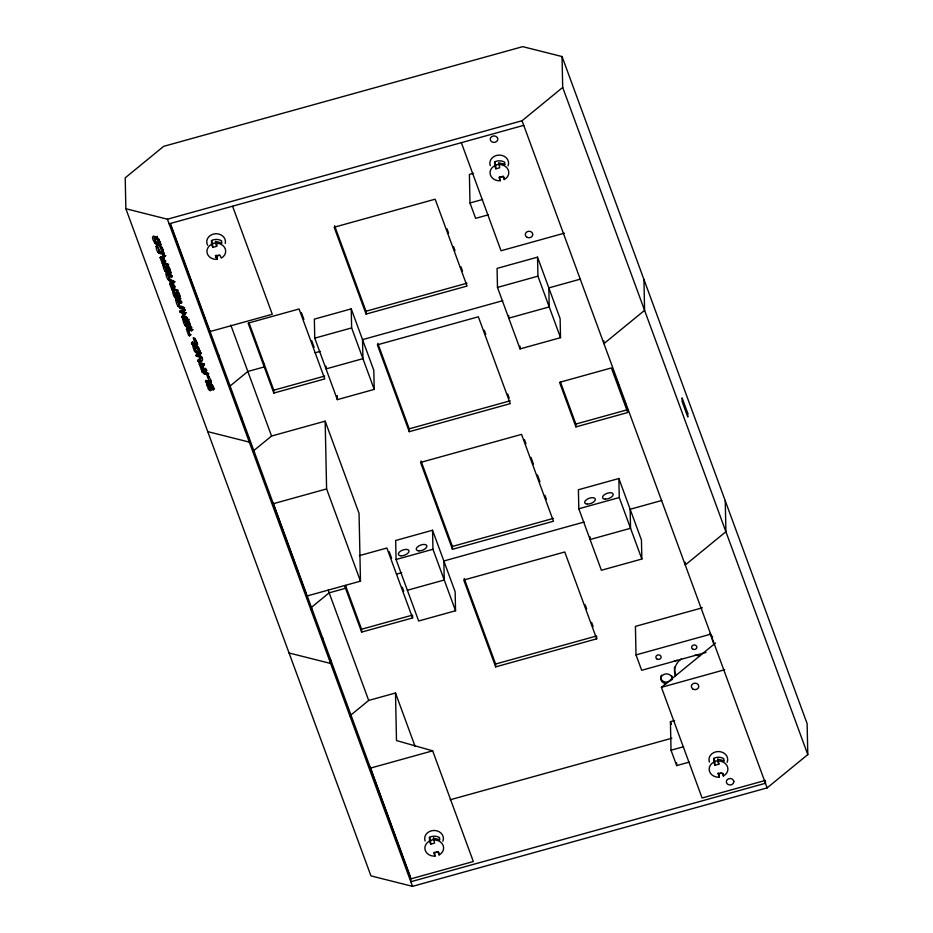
<?xml version="1.0" encoding="UTF-8"?>
<svg xmlns="http://www.w3.org/2000/svg" width="933" height="933" viewBox="0 0 933 933"><rect width="100%" height="100%" fill="white"/><g stroke="black" fill="none" stroke-linecap="round" stroke-linejoin="round"><path stroke-width="1.4" d="M184.769 317.768C185.725 320.579 188.909 317.978 186.017 316.742L184.769 317.768C184.279 320.544 179.661 316.217 183.358 315.576M186.448 312.648L184.407 313.476L184.034 314.818L181.725 312.8C177.841 311.902 181.434 309.231 182.833 312.52L184.081 311.494M195.487 343.507L193.679 339.332C191.288 333.489 200 344.639 196.886 345.502C192.933 346.575 187.871 340.242 195.487 343.507L196.735 342.493M163.123 255.269C166.972 255.619 161.246 257.881 164.418 253.998M197.936 360.546L202.263 357.537L199.312 355.123L197.784 356.604C192.921 353.222 201.82 354.867 202.473 358.89C203.616 363.38 193.201 362.027 200.432 358.494M208.421 383.825C213.704 380.664 215.383 397.47 210.94 385.597L210.31 385.434C213.482 401.75 200.957 373.888 209.785 387.72L208.421 383.825L209.668 382.798M168.64 271.911L169.001 271.433C162.447 257.007 176.873 276.833 167.45 273.241C161.969 270.792 161.957 257.636 166.249 270.745L168.64 271.911L169.888 270.897M168.033 275.632L171.031 276.949L172.278 275.923L169.281 274.605L168.033 275.632L170.249 280.168C173.97 279.48 176.757 285.02 170.634 281.906C168.15 280.332 164.01 274.838 167.45 272.751M175.696 300.041C176.897 297.592 184.746 304.041 180.582 302.968L177.597 301.651L179.801 306.187C183.871 305.639 186.157 311.144 179.906 307.797C174.483 304.869 174.972 291.621 179.393 305.173L178.145 306.199M188.874 325.547C182.332 311.121 196.758 330.947 187.323 327.366C181.853 324.906 181.842 311.75 186.122 324.859L188.524 326.025L190.122 324.521L188.524 326.025M162.26 258.464L163.298 262.698L167.124 263.724L167.893 265.252L162.307 263.584L160.173 257.765L160.908 256.633L163.322 257.718L164.546 261.975L162.26 258.464L163.637 257.648L164.64 260.237L163.392 261.263M167.462 265.38L168.71 264.354L164.126 263.129L161.491 256.47L160.243 257.496M171.812 284.483L172.85 288.717L176.687 289.743L177.445 291.259L171.859 289.592L169.736 283.784L170.459 282.652L172.885 283.725L174.098 287.994L171.812 284.483L173.06 283.457L175.077 286.967L173.83 287.994M186.425 329.221C187.965 324.707 196.548 333.198 188.513 329.909L189.679 335.763L188.559 335.04L186.507 329.594L187.743 327.926L186.495 328.952M186.017 316.742C184.979 320.066 182.658 313.546 181.923 317.01M182.833 312.52C183.055 309.476 187.801 314.514 184.407 313.476M156.079 246.627L157.211 245.437L159.73 251.735L163.788 252.948L162.295 253.963C157.525 254.522 154.015 247.117 158.074 244.504M199.312 355.123L199.032 355.578C196.898 355.928 197.784 352.872 196.14 355.205M204.444 369.375L206.298 369.281L205.796 371.147L201.563 370.039L199.172 363.917L200.082 362.704L204.14 363.917L204.432 365.328L201.26 364.593L201.131 365.701C203.347 364.978 205.248 369.41 201.773 367.485L202.263 368.827L204.444 369.375L205.692 368.348M176.769 292.437C179.754 291.248 182.646 302.957 176.734 299.155C171.462 296.204 171.637 283.947 175.801 296.752L178.191 297.93L179.801 296.426C178.553 287.97 174.798 292.367 178.553 297.44L178.191 297.93M157.98 247.513L159.181 251.548L161.351 252.097L162.972 250.592L161.339 246.149M191.452 330.644L192.711 329.629L189.772 328.882L188.163 330.41M163.508 257.438L161.91 258.931M161.351 252.097L162.972 250.592M210.671 387.16L209.738 383.136L208.479 384.163M162.295 253.963C165.036 252.493 162.47 246.674 159.683 246.055L161.724 251.618M204.455 364.057L202.508 363.567L200.887 365.048M201.365 358.027C197.364 358.109 200.07 363.054 202.461 359.986M154.388 238.475L155.636 237.448L157.805 237.997L156.557 239.023L154.388 238.475L155.776 242.253L158.762 243.571L160.021 242.545L158.633 238.766L157.385 239.793L158.762 243.571M156.173 237.297C159.275 238.568 164.033 248.796 156.977 244.749C153.887 243.478 149.128 233.25 156.173 237.297L157.42 236.271M154.633 242.673L155.881 241.647L153.817 236.177M154.936 243.035L155.881 241.647M156.406 244.411L157.654 243.385L161.421 244.528M156.697 244.633L157.957 243.606M156.977 244.749L158.225 243.723M156.161 246.37L157.409 245.344M158.213 252.435L159.461 251.409M158.47 252.761L159.73 251.735M158.785 253.006L160.033 251.98M159.1 253.158L160.348 252.132M162.704 253.858L163.951 252.843M160.173 257.765L161.421 256.75M163.182 255.607L164.371 254.243M163.38 255.969L164.441 254.581M163.637 256.295L165.514 255.665L164.266 256.692M163.951 256.54L165.199 255.525M164.535 256.692L165.782 255.665M162.377 258.674L163.637 257.648M163.193 260.89L164.441 259.864M163.648 261.578L164.896 260.552M163.963 261.835L165.526 260.948L164.278 261.975M162.307 263.584L163.555 262.558M164.546 261.975L165.794 260.96M162.575 263.899L163.823 262.873M162.878 264.156L164.126 263.129M163.193 264.296L164.441 263.269M162.96 265.369L164.208 264.342L166.657 270.523L168.418 272.109L171.252 272.704L169.829 273.801M165.573 267.339L166.82 266.325C170.296 270.325 165.013 271.783 165.724 266.628C167.17 266.628 169.095 270.978 167.147 270.5M167.217 266.43L168.465 265.404M166.377 269.555L167.637 268.541M165.106 271.176L166.354 270.162M166.575 269.929L167.823 268.902M166.832 270.255L168.08 269.229M165.409 271.55L166.657 270.523M167.462 270.652L168.71 269.625M166.902 272.949L168.15 271.923M169.001 271.433L170.249 270.407L168.955 266.908M166.144 274.034L168.418 272.109M167.45 273.241L168.698 272.226M169.573 273.777L170.832 272.763M170.203 276.18L171.45 275.153M168.278 279.83L169.526 278.804L167.392 273.007M168.581 280.192L169.829 279.165L171.602 280.763L175.077 281.684L173.83 282.711M170.051 281.568L171.31 280.541M170.354 281.789L171.602 280.763M170.634 281.906L171.882 280.88M169.736 283.784C171.357 279.912 174.693 288.845 171.859 289.592M171.462 284.95L173.188 283.655M172.757 286.897L174.004 285.883M172.943 287.271L174.191 286.244M173.2 287.597L174.459 286.571M173.515 287.842L174.763 286.816M172.127 289.918L173.375 288.892L178.261 290.373M172.43 290.163L173.69 289.137M172.745 290.315L174.004 289.288M175.124 293.359L176.372 292.332C179.906 296.939 173.631 296.344 175.544 292.647C176.92 293.032 178.646 297.72 176.395 296.262M175.94 295.574L177.188 294.548M174.658 297.195L175.905 296.169L174.308 291.959M176.127 295.936L177.375 294.921M174.961 297.569L176.209 296.542L177.981 298.128L180.629 298.793M176.699 296.519L177.946 295.493M176.454 298.968L177.702 297.942M176.734 299.155L177.981 298.128M177.002 299.26L178.25 298.233M179.136 299.796L180.384 298.77M179.381 299.82L180.804 298.723M177.597 301.651L178.844 300.624L181.014 301.172L181.842 301.942L180.582 302.968M179.766 302.187L181.014 301.172M177.841 305.837L179.089 304.823M179.614 307.575L180.862 306.549L184.629 307.703M179.906 307.797L181.154 306.77M180.186 307.925L181.434 306.899M179.789 311.179L181.037 310.164L182.973 311.774L185.282 313.791L184.034 314.818M179.859 311.517L181.119 310.491M180.034 311.855L181.282 310.841M181.34 311.074L182.6 310.048M180.279 312.193L181.527 311.167M183.206 310.106C187.323 307.762 182.04 314.759 184.454 309.08M180.594 312.45L181.842 311.424M183.393 310.467C184.536 308.648 186.087 310.199 183.964 311.039M180.944 312.602L182.192 311.575M183.661 310.794L184.909 309.768M181.725 312.8L182.973 311.774M182.985 314.246L184.233 313.231M183.428 314.631L184.676 313.616M183.766 314.829L185.014 313.803M182.11 316.602L184.781 314.736L182.192 317.698M181.993 317.325L183.253 316.299M182.448 318.013L183.696 316.998M182.763 318.27L184.011 317.243M183.078 318.41L184.326 317.383M182.845 319.483L184.163 318.794M184.139 318.678L185.387 317.652M185.69 318.876L186.95 317.85M185.994 319.098L187.241 318.071M185.445 321.453L186.693 320.439C190.227 325.034 183.953 324.451 185.865 320.742C187.253 321.127 188.967 325.827 186.717 324.369M187.09 320.544L188.349 319.518L189.702 323.354M187.906 320.322L189.154 319.296M186.262 323.669L187.51 322.655M184.979 325.29L186.227 324.276L184.629 320.066M186.448 324.043L187.708 323.016M185.282 325.664L186.53 324.649L190.705 326.877L189.457 327.891M187.02 324.614L188.268 323.588M186.775 327.063L188.034 326.049M187.055 327.25L188.303 326.223M187.323 327.366L188.583 326.34M189.702 327.915L190.962 326.9M188.513 329.909L189.772 328.882M190.775 328.848L192.023 327.821M191.72 330.655L192.968 329.629M188.559 335.04L189.807 334.026L187.673 328.206M188.828 335.367L190.075 334.341M189.131 335.623L190.694 334.737M189.446 335.763L190.938 334.737M193.679 339.332L194.927 338.317L196.268 341.233M194.099 339.74L195.347 338.714M191.533 342.761L192.781 341.735M191.487 343.006C193.026 340.673 194.251 345.537 197.073 344.207M191.557 343.344L192.804 342.329M191.743 343.717L193.003 342.691M192.011 344.044L193.259 343.017M192.315 344.289L193.563 343.262M194.286 347.088L195.533 346.061L198.531 347.379L199.919 351.158L198.671 352.184L195.673 350.866L194.286 347.088L197.283 348.406L198.671 352.184M196.455 347.636L197.703 346.609M197.283 348.406L198.531 347.379M194.531 351.286C185.959 330.165 212.374 363.94 194.531 351.286L195.778 350.26L193.714 344.79M194.834 351.648L195.778 350.26M196.303 353.024L197.563 351.998L201.33 353.141L200.07 354.167M196.606 353.245L197.854 352.219M196.886 353.362L198.134 352.336M196.07 355.461L197.318 354.435M196.14 355.811L197.388 354.797M196.292 356.231L197.551 355.205M197.784 356.604L199.032 355.578M197.983 360.301L199.382 359.112M198.006 360.896L199.254 359.881M198.181 361.258L199.44 360.231M198.449 361.584L199.709 360.57M198.787 361.841L200.035 360.826M199.161 361.981L200.408 360.954M199.172 363.917C202.356 359.73 200.665 372.734 206.636 370.214L205.377 371.241M201.26 364.593L202.508 363.567M201.773 367.485L203.021 366.459M201.295 369.725L202.554 368.698M201.563 370.039L202.811 369.013M201.866 370.296L203.126 369.27M202.193 370.436L203.441 369.41M202.029 371.754L203.277 370.728L202.333 372.104L201.703 370.961L207.697 373.06C209.389 376.547 203.009 373.666 202.333 372.104M205.622 371.252L206.869 370.226M203.802 373.48L205.05 372.454L208.817 373.608L207.569 374.634M204.094 373.701L205.353 372.687M204.374 373.83L205.622 372.803M210.625 380.302L209.377 381.317L207.569 377.142L208.817 376.127M207.989 377.55L209.237 376.524M125.862 208.735L167.427 219.208L522.048 120.742L562.692 87.445L562.051 56.551L522.725 46.65L163.672 146.341L125.209 177.841L125.862 208.735L370.949 875.889L412.514 886.35L767.136 787.884L807.791 754.599L807.138 723.693L562.051 56.551M207.569 377.142C205.178 371.299 213.89 382.448 210.776 383.311C202.601 382.658 205.89 378.821 210.963 382.017M205.633 381.527L206.893 380.501M205.901 381.842L207.149 380.827M206.205 382.098L207.453 381.072M206.764 384.734L208.012 383.708L209.657 388.058L212.024 388.944L210.601 390.076M210.31 385.434L212.188 384.571L214.089 388.594L212.829 389.609M210.94 385.597L212.188 384.571M208.222 388.711L209.47 387.685M209.377 388.175L211.045 386.694M208.409 389.073L209.657 388.058M208.677 389.399L209.925 388.373M208.98 389.644L210.228 388.629M209.295 389.796L210.543 388.769M210.368 390.064L211.616 389.038M212.071 388.664L213.319 387.638M212.257 389.026L213.505 388.011M212.526 389.353L213.774 388.338M213.156 389.761L214.403 388.734M252.773 451.42L271.55 436.038L325.174 421.156L359.053 513.383L360.476 581.154L306.852 596.035L272.949 502.63M349.91 715.821L368.687 700.438L395.499 692.997L415.068 746.283M410.742 877.708L410.823 881.743L765.445 783.277L765.387 780.42L702.094 797.995L661.427 687.318L715.541 643M166.202 273.777C167.788 272.028 175.066 277.952 171.031 276.949M216.981 244.399L216.654 246.335L212.712 247.432L211.593 244.353L211.511 240.551L212.257 240.189A9.377 8.07 -1.2 0 1 221.599 240.842L221.681 243.373M211.593 244.353L211.266 244.516A9.377 8.07 -1.2 0 0 207.196 253.263A9.377 8.07 -1.2 0 0 215.488 259.339L217.086 259.327L216.293 255.374M504.765 164.325L498.607 162.75L499.773 167.73L495.843 168.815L494.712 165.747L494.63 161.934L495.376 161.584A9.377 8.07 -1.2 0 1 504.718 162.225L504.8 164.756L503.68 164.348M494.712 165.747L494.385 165.899A9.377 8.07 -1.2 0 0 490.326 174.658A9.377 8.07 -1.2 0 0 498.619 180.734L500.205 180.71L499.412 176.757M500.205 180.71L499.073 177.632L503.015 176.547L504.461 179.463A9.377 8.07 -1.2 0 0 508.357 170.203A9.377 8.07 -1.2 0 0 499.015 164.616L498.642 164.651M439.583 839.688L433.425 838.114L434.603 843.094L430.661 844.19L429.542 841.111L429.46 837.309L430.206 836.948A9.377 8.07 -1.2 0 1 439.548 837.601L439.63 840.132L438.498 839.712M429.542 841.111L429.215 841.274A9.377 8.07 -1.2 0 0 425.145 850.021A9.377 8.07 -1.2 0 0 433.437 856.097L435.035 856.086L434.242 852.132M435.035 856.086L433.903 853.007L437.834 851.911L439.291 854.838A9.377 8.07 -1.2 0 0 443.187 845.566A9.377 8.07 -1.2 0 0 433.833 839.98L433.472 840.027M723.88 760.757L717.722 759.182L718.888 764.162L714.958 765.258L713.827 762.179L713.745 758.377L714.491 758.016A9.377 8.07 -1.2 0 1 723.833 758.669L723.915 761.2M713.827 762.179L713.5 762.331A9.377 8.07 -1.2 0 0 709.442 771.09A9.377 8.07 -1.2 0 0 717.734 777.166L719.32 777.142L718.527 773.189M719.32 777.142L718.188 774.075L722.13 772.979L723.576 775.894A9.377 8.07 -1.2 0 0 727.472 766.634A9.377 8.07 -1.2 0 0 718.13 761.048L717.722 759.182M169.118 223.815L523.74 125.349M212.712 247.432L212.642 243.63L216.573 242.533M495.843 168.815L495.761 165.013L498.385 164.29M473.544 173.281L469.392 174.436L469.987 202.974L475.632 218.345L488.227 214.847M469.987 202.974L482.583 199.475M170.063 223.698L209.727 331.635L272.284 314.269L232.62 206.321M564.337 233.18L501.044 250.755L461.392 142.807M351.24 308.881L314.351 319.133L314.748 338.154L337.338 399.639L374.226 389.399L373.818 370.378L351.24 308.881L351.636 327.915L374.226 389.399M537.536 257.158L497.079 268.389L497.476 287.422L520.066 348.907L560.523 337.676L560.127 318.643L537.536 257.158L537.933 276.18L560.523 337.676M366.063 314.083L334.154 227.232L435.151 199.196L467.06 286.046L366.063 314.083L366.004 311.237L466.99 283.189M314.748 338.154L351.636 327.915M497.476 287.422L537.933 276.18M315.167 352.779L320.404 351.333M502.759 300.694L362.529 339.635L362.925 358.657L326.049 368.897L325.99 366.179M580.454 279.119L548.826 287.9L549.222 306.922L508.765 318.165L508.707 315.447M273.824 393.061L248.131 323.121L299.073 308.975L324.766 378.915L273.824 393.061L273.766 390.204L324.707 376.057M409.272 431.687L377.364 344.825L478.349 316.788L510.258 403.639L409.272 431.687L409.214 428.83L510.199 400.793M272.972 503.808L326.597 488.915L325.174 421.156M575.929 426.906L559.555 382.332L611.383 367.94L627.757 412.514L575.929 426.906L575.871 424.06L627.699 409.669M432.55 530.247L395.674 540.487L396.07 559.508L418.66 620.993L455.549 610.753L455.141 591.732L432.55 530.247L432.959 549.269L455.549 610.753M618.859 478.512L578.402 489.755L578.798 508.777L601.388 570.261L641.846 559.03L641.449 540.009L618.859 478.512L619.255 497.546L641.846 559.03M359.345 555.648L386.88 548.009L412.584 617.949L361.642 632.096L344.58 585.667M396.07 559.508L432.959 549.269M578.798 508.777L619.255 497.546M452.47 549.28L420.561 462.43L521.547 434.381L553.456 521.232L452.47 549.28L452.412 546.423L553.397 518.386M396.478 574.145L401.726 572.687M584.081 522.048L443.851 560.99L444.248 580.011L407.359 590.251M661.777 500.485L630.148 509.266L630.545 528.288L590.088 539.519L590.029 536.802M361.642 632.096L361.572 629.239L412.514 615.092L412.584 617.949M495.668 666.873L495.61 664.016L596.595 635.979L596.665 638.837L495.668 666.873L463.759 580.023L564.757 551.986L596.665 638.837M702.374 607.791L635.42 626.381L636.014 654.919L641.659 670.291L706.048 652.412M636.014 654.919L710.188 634.323L712.695 637.017M370.109 768.209L432.667 750.832L473.323 861.521L410.765 878.886L370.086 767.019M661.427 687.318L724.719 669.742M689.277 762.098L676.682 765.596L671.025 750.225L670.43 721.687L674.594 720.533M450.184 799.779L671.865 738.225M671.025 750.225L683.621 746.727M430.661 844.19L430.591 840.388L434.521 839.292M714.958 765.258L714.876 761.445L717.5 760.722M221.634 242.93L215.476 241.355L215.885 243.221A9.377 8.07 -1.2 0 1 225.238 248.808A9.377 8.07 -1.2 0 1 221.343 258.079L219.885 255.152L215.955 256.248L217.086 259.327M217.051 257.415L215.453 257.438M219.372 242.662L220.55 242.953M721.617 760.488L722.795 760.78M182.413 316.614L184.337 315.657L187.825 319.109L186.273 319.214M209.377 381.317L205.843 380.431L205.447 381.154M207.744 431.629L249.309 442.102L249.228 438.067M289.067 652.995L330.632 663.456L330.55 659.421M432.667 750.832L396.49 740.557L395.499 692.997M164.698 263.969L165.304 264.354M198.053 356.149L201.015 358.564M156.557 239.023L157.385 239.793M204.42 370.308L205.248 371.077M562.692 87.445L807.791 754.599M522.048 120.742L767.136 787.884M710.736 634.906L710.176 633.367L713.955 644.563M617.774 382.647L619.267 386.705M624.224 400.21L625.716 404.257M717.757 761.083L718.888 764.162M494.63 161.934L495.761 165.013M713.745 758.377L714.876 761.445M560.488 382.18L575.871 424.06M670.43 721.687L671.375 724.241M447.059 228.912L448.551 232.982M453.531 246.557L455.024 250.627M461.007 266.908L462.511 270.978M484.274 330.224L485.766 334.294M507.704 394.006L509.196 398.076M524.486 439.676L525.979 443.746M530.959 457.322L533.454 464.098M537.443 474.955L539.939 481.743M544.919 495.318L546.423 499.388M585.131 604.771L586.635 608.841M591.615 622.404L593.108 626.486M334.597 225.739L366.004 311.237M377.795 343.332L409.214 428.83M421.005 460.925L452.412 546.423M464.202 578.53L495.61 664.016M301.452 312.753L303.89 319.389M311.692 340.638L314.129 347.274M389.224 551.683L391.627 558.226M402.275 587.219L403.744 591.195M326.597 488.915L360.476 581.154M249.041 322.923L273.766 390.204M361.572 629.239L345.478 585.434L345.548 588.28L329.151 592.84L311.482 607.313L311.54 610.194M215.523 243.268L216.654 246.335M433.425 838.114L434.183 840.166M211.511 240.551L212.642 243.63M429.46 837.309L430.591 840.388M230.824 325.162L271.55 436.038M328.171 590.146L368.687 700.438M170.541 223.873L306.327 593.505M410.24 876.332L306.829 594.857L306.852 596.035M167.427 219.208L412.514 886.35M209.505 384.081L210.252 386.134M725.256 500.799L725.909 531.705L685.254 564.99L685.195 562.307M723.203 773.515L723.25 776.058M676.612 762.739L676.682 765.596M643.933 279.445L644.586 310.339L603.931 343.636L603.873 340.942M520.008 346.19L520.066 348.907M504.088 177.083L504.135 179.614M438.918 852.447L438.965 854.99M337.256 395.569L337.338 399.639M322.771 638.055L322.83 640.936M264.167 364.068L264.226 366.926L247.828 371.474L230.159 385.947L230.218 388.839M241.449 416.701L241.519 419.582M218.858 355.205L218.928 358.085M209.692 330.457L209.727 331.635M490.291 165.654A9.377 8.07 -1.2 0 1 499.423 155.088A9.377 8.07 -1.2 0 1 508.03 165.876M503.307 176.174A9.377 8.07 -1.2 0 1 499.761 176.943M207.616 245.239A9.377 8.07 -1.2 0 1 215.08 233.763A9.377 8.07 -1.2 0 1 225.25 243.478M219.045 255.176A9.377 8.07 -1.2 0 1 215.406 255.537M676.238 675.364A18.742 16.153 -1.2 0 1 674.547 667.142M675.41 676.262A18.742 16.153 -1.2 0 1 681.23 658.99M694.91 655.199A18.742 16.153 -1.2 0 1 699.68 656.074M676.95 660.202A5.621 4.84 -1.2 0 1 674.174 660.972M666.722 683.574A5.621 4.84 -1.2 0 1 660.856 678.559A5.621 4.84 -1.2 0 1 667.2 673.929A5.621 4.84 -1.2 0 1 671.97 679.76M671.807 675.819A5.621 4.84 -1.2 0 1 669.462 681.382M668.133 681.93A5.621 4.84 -1.2 0 1 662.138 680.449A5.621 4.84 -1.2 0 1 661.45 675.107M425.11 841.018A9.377 8.07 -1.2 0 1 434.253 830.463A9.377 8.07 -1.2 0 1 442.86 841.251M438.137 851.537A9.377 8.07 -1.2 0 1 435.804 852.191M709.407 762.086A9.377 8.07 -1.2 0 1 718.538 751.531A9.377 8.07 -1.2 0 1 727.145 762.319M721.279 773.002A9.377 8.07 -1.2 0 1 717.652 773.364M692.519 688.787L691.306 686.56A3.744 3.231 -1.2 0 1 698.211 684.635L698.794 686.233A3.744 3.231 -1.2 0 1 692.519 688.787M497.581 138.154L497.172 137.396A3.744 3.231 -1.2 0 0 490.257 139.309L490.431 140.137A3.744 3.231 -1.2 0 0 495.131 142.224A3.744 3.231 -1.2 0 0 497.581 138.154M687.738 413.261L682.093 397.89L682.175 401.691L687.819 417.063L687.738 413.261M733.828 781.586L733.665 780.758A3.744 3.231 -1.2 0 0 726.34 781.912L726.504 782.74A3.744 3.231 -1.2 0 0 733.828 781.586M401.062 555.823A5.621 2.741 -20.2 0 0 409.051 551.123A5.621 2.741 -20.2 0 0 400.957 550.878A5.621 2.741 -20.2 0 0 401.062 555.823M418.929 550.867A5.621 2.741 -20.2 0 0 426.929 546.155A5.621 2.741 -20.2 0 0 418.824 545.922A5.621 2.741 -20.2 0 0 418.929 550.867M605.237 499.132A5.621 2.741 -20.2 0 0 613.226 494.432A5.621 2.741 -20.2 0 0 605.132 494.198A5.621 2.741 -20.2 0 0 605.237 499.132M587.358 504.1A5.621 2.741 -20.2 0 0 595.347 499.4A5.621 2.741 -20.2 0 0 587.254 499.155A5.621 2.741 -20.2 0 0 587.358 504.1M526.504 236.9A3.744 3.231 -1.2 0 0 532.696 235.186A3.744 3.231 -1.2 0 0 527.915 231.431A3.744 3.231 -1.2 0 0 526.504 236.9M656.727 658.815A2.624 2.263 -1.2 0 0 661.065 657.613A2.624 2.263 -1.2 0 0 657.707 654.989A2.624 2.263 -1.2 0 0 656.727 658.815M692.473 648.89A2.624 2.263 -1.2 0 0 696.811 647.689A2.624 2.263 -1.2 0 0 693.464 645.065A2.624 2.263 -1.2 0 0 692.473 648.89"/></g></svg>
